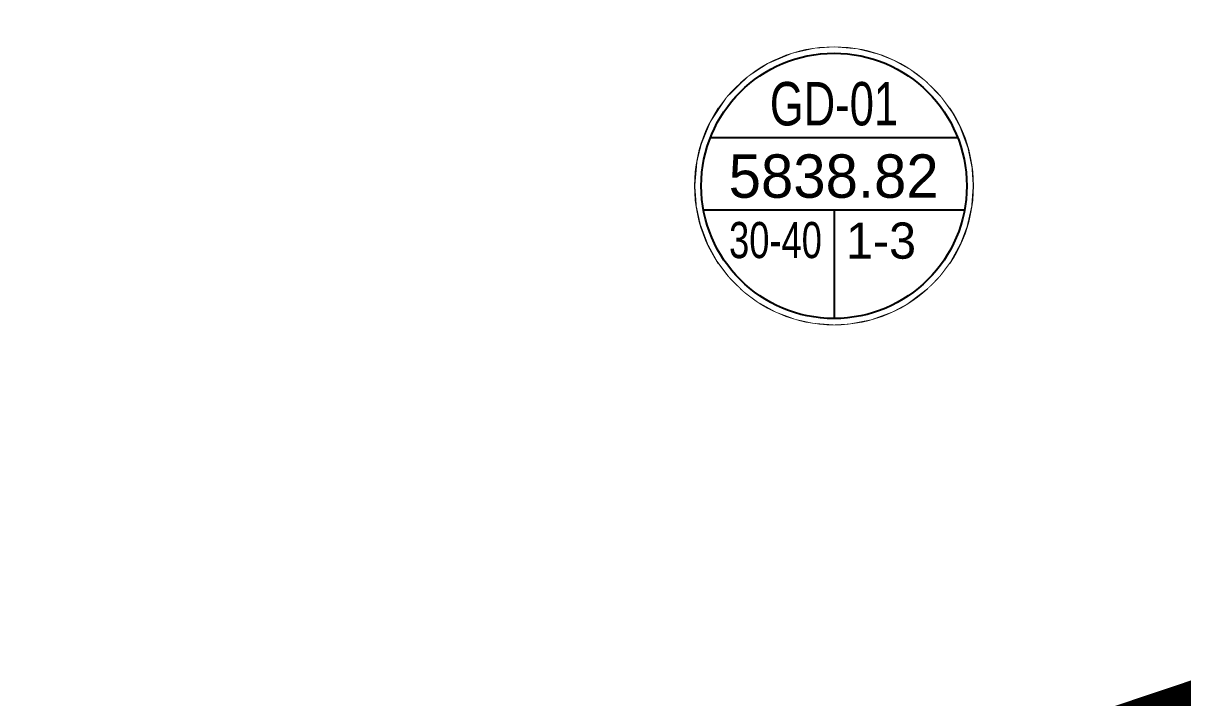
# Model space of a CAD drawing. Header units: metres. Extents: x 551291 to 569219, y 2064429 to 2066248.
# Drawn here: x 552546.04 to 552594.1, y 2065601.81 to 2065629.78 of the extents above; entities that cross this region are included whole.
import ezdxf
from ezdxf.enums import TextEntityAlignment as Align

# ---------------------------------------------------------------- set-up
doc = ezdxf.new("R2010")
doc.units = ezdxf.units.M
doc.linetypes.add('DOT', pattern=[0.25, 0, -0.25])
doc.layers.add('boDnv', color=54, linetype='CONTINUOUS', lineweight=25)
doc.layers.add('ghi_chu', color=7, linetype='CONTINUOUS')
doc.styles.add('avh', font='')
doc.styles.add('rms', font='romans.shx', dxfattribs={"width": 0.7, "bigfont": 'vns.shx'})
doc.styles.get('avh').set_extended_font_data('.VnAvantH')
doc.linetypes.add('ADL', pattern='A,0.125,-0.15,["++",rms,S=0.5,R=0,X=0,Y=-0.2245],-1.35,1.125', length=2.75)

# ---------------------------------------------------------------- blocks, each defined once
blk = doc.blocks.new('sl')
at = {"layer": 'ghi_chu', "color": 158}
blk.add_circle((0, 0), 5.75, dxfattribs=at)
at = {"color": 158, "linetype": 'DOT'}
blk.add_wipeout([(0, 5.75), (0.97, 5.668), (1.864, 5.439), (2.472, 5.191), (3.131, 4.823), (3.79, 4.324), (4.429, 3.666), (4.911, 2.991), (5.204, 2.446), (5.532, 1.568), (5.698, 0.768), (5.75, 0), (5.686, -0.853), (5.496, -1.69), (5.233, -2.383), (4.825, -3.127), (4.383, -3.722), (3.93, -4.198), (2.994, -4.909), (2.42, -5.216), (1.535, -5.541), (0.627, -5.716), (0, -5.75), (-0.858, -5.686), (-1.594, -5.525), (-2.409, -5.221), (-3.139, -4.817), (-3.718, -4.386), (-4.312, -3.804), (-4.852, -3.086), (-5.211, -2.43), (-5.524, -1.596), (-5.686, -0.854), (-5.75, 0), (-5.661, 1.007), (-5.488, 1.715), (-5.12, 2.617), (-4.439, 3.655), (-3.548, 4.525), (-2.721, 5.065), (-1.721, 5.487), (-0.805, 5.693)], dxfattribs=at).dxf.layer = 'ghi_chu'
at = {"layer": 'ghi_chu', "color": 32}
for points in [[(-5.123, 2), (5.123, 2)], [(-5.408, -1), (5.408, -1)], [(0, -1), (0, -5.5)]]:
    blk.add_lwpolyline(points, dxfattribs=at)
at = {"layer": 'ghi_chu'}
blk.add_circle((0, 0), 5.5, dxfattribs=at)
at = {"layer": 'ghi_chu', "style": 'avh'}
for tag, height, p in [('SOLO', 1.25, (0, 2.506)), ('DT', 1.5, (-0.015, -0.494))]:
    blk.add_attdef(tag, text='', height=height, dxfattribs=at).set_placement(p, align=Align.CENTER)
blk.add_attdef('MD', text='', height=1.25, dxfattribs=at).set_placement((-0.502, -2.997), align=Align.RIGHT)
blk.add_attdef('TC', (0.5, -3.02), '', height=1.25, dxfattribs=at)

msp = doc.modelspace()

# ---------------------------------------------------------------- linework, layer by layer
at = {"layer": 'boDnv', "color": 10, "linetype": 'ADL', "ltscale": 0.25, "const_width": 1}
msp.add_lwpolyline([(552635.796, 2065641.874), (552632.36, 2065645.521), (552629.018, 2065646.868, 0.170573), (552530.333, 2065651.346), (552527.546, 2065645.826), (552547.536, 2065586.261), (552643.636, 2065618.512)], format="xyb", close=True, dxfattribs=at)

# ---------------------------------------------------------------- next in the draw order: block references
at = {"layer": 'ghi_chu'}
ref = msp.add_blockref('sl', (552579.643, 2065623.033), dxfattribs=at)
ref.add_attrib('DT', '5838.82', dxfattribs={"height": 1.8, "style": 'avh'}).set_placement((552579.628, 2065622.539), align=Align.CENTER)
ref.add_attrib('MD', '30-40', dxfattribs={"height": 1.5, "style": 'avh', "width": 0.75}).set_placement((552579.141, 2065620.036), align=Align.RIGHT)
ref.add_attrib('TC', '1-3', (552580.143, 2065620.013), dxfattribs={"height": 1.5, "style": 'avh'})
ref.add_attrib('SOLO', 'gd-01', dxfattribs={"height": 1.8, "style": 'avh', "width": 0.75}).set_placement((552579.643, 2065625.539), align=Align.CENTER)

doc.saveas('drawing.dxf')
